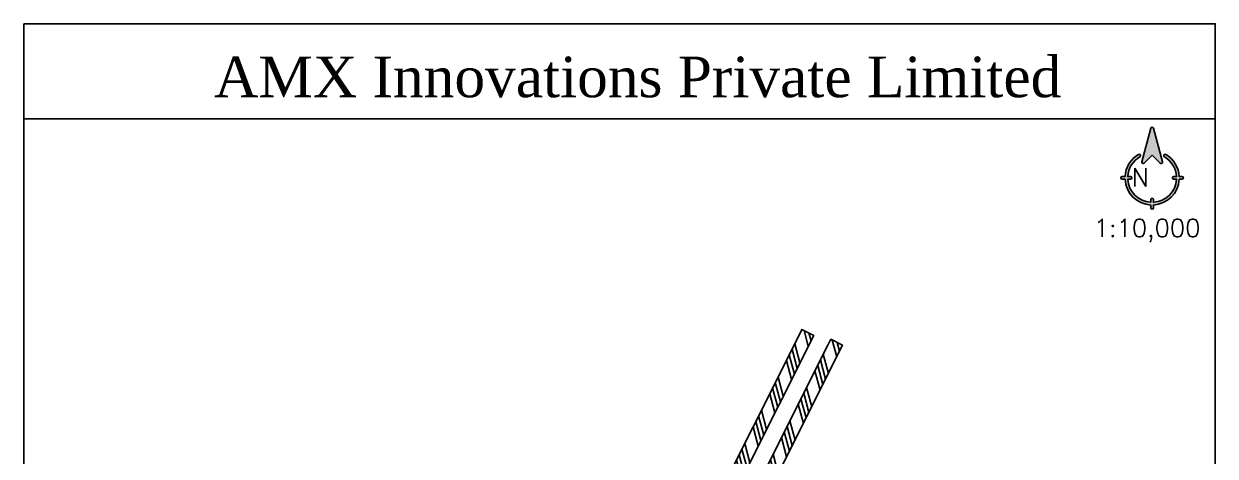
# Model space of a CAD drawing. Extents: x 771842 to 1545464, y 1416408 to 2835432.
# Drawn here: x 771842 to 772745, y 1417517 to 1417845 of the extents above; entities that cross this region are included whole.
import ezdxf

# ---------------------------------------------------------------- set-up
doc = ezdxf.new("R2010")
doc.units = 0
doc.header["$MEASUREMENT"] = 0
doc.linetypes.add('DASH', pattern=[26, 20, -5.999999999999998])
doc.layers.get('0').update_dxf_attribs({"color": 1, "linetype": 'CONTINUOUS'})
for name, color, linetype in [('95', 1, 'CONTINUOUS'), ('cad-block.com', 250, 'CONTINUOUS'), ('HT Powerline2', 1, 'CONTINUOUS'), ('Survey No. Boundary', 1, 'CONTINUOUS')]:
    doc.layers.add(name, color=color, linetype=linetype)
doc.layers.get('0').off()
doc.styles.get("Standard").update_dxf_attribs({"font": 'romans.shx'})
pattern_1 = [(105, (0, 0), (-18.11110924292003, -4.852857095672262), []), (105, (2.2097086875, 3.827327716676339), (-18.11110924292003, -4.852857095672262), []), (105, (4.419417387500001, 7.654655455003313), (-18.11110924292003, -4.852857095672262), []), (105, (6.629126075000001, 11.48198317167965), (-18.11110924292003, -4.852857095672262), [])]

# ---------------------------------------------------------------- blocks, each defined once
blk = doc.blocks.new('North 3_cad-block.com')
h = blk.add_hatch(color=0)
h.dxf.hatch_style = 1
edge = h.paths.add_edge_path()
edge.add_line((7.275957614183426e-12, 8.388994644315972), (-2.975850806531525, 5.413143837775351))
edge.add_arc((-3.329404197123949, 5.766697228368685), 0.4999999999994413, 165.0000000000325, 314.99999999992633, ccw=False)
edge.add_line((-3.812367110269406, 5.896106750919898), (-0.4829629131381807, 18.32161237355285))
edge.add_arc((7.275957614183426e-12, 18.19220285100164), 0.500000000000879, 14.999999999967486, 165.0000000000325, ccw=False)
edge.add_line((0.4829629131527327, 18.32161237355285), (3.812367110283958, 5.896106750919898))
edge.add_arc((3.329404197138501, 5.766697228368685), 0.500000000000879, -134.9999999999999, 14.999999999967486, ccw=False)
edge.add_line((2.975850806546077, 5.413143837776261), (7.275957614183426e-12, 8.388994644315972))
edge = h.paths.add_edge_path()
edge.add_line((0.500000000007276, -7.999999999996362), (0.500000000007276, -8.986100377802359))
edge.add_arc((7.275957614183426e-12, 3.637978807091713e-12), 9.000000000000282, 273.1847385367203, 356.8152614632797)
edge.add_line((8.986100377813273, -0.499999999996362), (8.000000000007276, -0.499999999996362))
edge.add_arc((8.000000000007276, 3.637978807091713e-12), 0.5, 90, 270, ccw=False)
edge.add_line((8.000000000007276, 0.500000000003638), (8.986100377813273, 0.500000000003638))
edge.add_arc((7.275957614183426e-12, 2.728484105318785e-12), 9.000000000000332, 3.184738536726091, 60.00000000000127)
edge.add_arc((4.750000000007276, 8.227241335955114), 0.4999999999998441, 59.99999999998971, 239.9999999999897, ccw=False)
edge.add_arc((1.091393642127514e-11, 3.637978807091713e-12), 9.999999999997426, 2.8659839825999143, 60.000000000015575, ccw=False)
edge.add_line((9.98749217772638, 0.500000000003638), (11.00000000000728, 0.500000000003638))
edge.add_arc((11.00000000000728, 3.637978807091713e-12), 0.5, -90, 90, ccw=False)
edge.add_line((11.00000000000728, -0.499999999996362), (9.98749217772638, -0.499999999996362))
edge.add_arc((1.091393642127514e-11, 3.637978807091713e-12), 9.999999999996382, 272.8659839825781, 357.1340160174001, ccw=False)
edge.add_line((0.500000000007276, -9.987492177715467), (0.500000000007276, -10.99999999999636))
edge.add_arc((7.275957614183426e-12, -10.99999999999636), 0.5, -180, 0, ccw=False)
edge.add_line((-0.499999999992724, -10.99999999999636), (-0.499999999992724, -9.987492177715467))
edge.add_arc((7.275957614183426e-12, 3.637978807091713e-12), 10.00000000000002, 182.8659839825989, 267.1340160174011, ccw=False)
edge.add_line((-9.987492177711829, -0.499999999996362), (-10.99999999999272, -0.499999999996362))
edge.add_arc((-10.99999999999272, 3.637978807091713e-12), 0.5, 90, 270, ccw=False)
edge.add_line((-10.99999999999272, 0.500000000003638), (-9.987492177711829, 0.500000000003638))
edge.add_arc((7.275957614183426e-12, 3.637978807091713e-12), 10.00000000000002, 119.99999999999989, 177.1340160174012, ccw=False)
edge.add_arc((-4.749999999992724, 8.227241335955114), 0.5000000000006317, -59.99999999998971, 119.99999999995819, ccw=False)
edge.add_arc((7.275957614183426e-12, 2.728484105318785e-12), 9.000000000000345, 119.9999999999987, 176.8152614632739)
edge.add_line((-8.98610037779872, 0.500000000003638), (-7.999999999992724, 0.500000000003638))
edge.add_arc((-7.999999999992724, 3.637978807091713e-12), 0.5, -90, 90, ccw=False)
edge.add_line((-7.999999999992724, -0.499999999996362), (-8.98610037779872, -0.499999999996362))
edge.add_arc((7.275957614183426e-12, 3.637978807091713e-12), 9.000000000000282, 183.1847385367203, 266.8152614632797)
edge.add_line((-0.499999999992724, -8.986100377802359), (-0.499999999992724, -7.999999999996362))
edge.add_arc((7.275957614183426e-12, -7.999999999996362), 0.5, 0, 180, ccw=False)
at = {"color": 0}
for points in [[(7.275957614183426e-12, 8.388994644315972), (-2.975850806531525, 5.413143837775351, -0.7673269879792456), (-3.812367110269406, 5.896106750919898), (-0.4829629131381807, 18.32161237355285, -0.7673269879794112), (0.4829629131527327, 18.32161237355285), (3.812367110283958, 5.896106750919898, -0.7673269879792461), (2.975850806546077, 5.413143837776261)], [(0.500000000007276, -7.999999999996362), (0.500000000007276, -8.986100377802359, 0.3820154769828921), (8.986100377813273, -0.499999999996362), (8.000000000007276, -0.499999999996362, -0.9999999999999999), (8.000000000007276, 0.500000000003638), (8.986100377813273, 0.500000000003638, 0.253109756565021), (4.500000000007276, 7.794228634063074, -0.99999999999909), (5.000000000007276, 8.660254037847153, -0.2545902106462957), (9.98749217772638, 0.500000000003638), (11.00000000000728, 0.500000000003638, -0.9999999999999999), (11.00000000000728, -0.499999999996362), (9.98749217772638, -0.499999999996362, -0.3852064779135853), (0.500000000007276, -9.987492177715467), (0.500000000007276, -10.99999999999636, -0.9999999999999999), (-0.499999999992724, -10.99999999999636), (-0.499999999992724, -9.987492177715467, -0.385206477913585), (-9.987492177711829, -0.499999999996362), (-10.99999999999272, -0.499999999996362, -0.9999999999999999), (-10.99999999999272, 0.500000000003638), (-9.987492177711829, 0.500000000003638, -0.2545902106462958), (-4.999999999992724, 8.660254037848063, -0.9999999999990906), (-4.499999999992724, 7.794228634063074, 0.2531097565650211), (-8.98610037779872, 0.500000000003638), (-7.999999999992724, 0.500000000003638, -0.9999999999999999), (-7.999999999992724, -0.499999999996362), (-8.98610037779872, -0.499999999996362, 0.3820154769828918), (-0.499999999992724, -8.986100377802359), (-0.499999999992724, -7.999999999996362, -0.9999999999999999)]]:
    blk.add_lwpolyline(points, format="xyb", close=True, dxfattribs=at)
at = {"color": 0, "insert": (1.638011694532906, 3.56177152969849), "char_height": 5, "width": 9.18465217034067, "attachment_point": 3}
blk.add_mtext('\\pxqj;{\\H1.3443x;N} ', dxfattribs=at)

msp = doc.modelspace()

# ---------------------------------------------------------------- hatches: boundary and pattern name
at = {"layer": '95', "linetype": 'DASH', "transparency": 33554687}
h = msp.add_hatch(dxfattribs=at)
h.set_pattern_fill('ANSI34', color=4, scale=25, angle=59.99999999999999, style=0)
h.set_pattern_definition(pattern_1)
h.paths.add_polyline_path([(772323.4174288748, 1417396.433204324), (772323.417428848, 1417396.433204337), (772325.658387899, 1417400.902659411), (772325.6584808406, 1417400.902844778), (772429.8918480447, 1417608.789888359), (772432.132900051, 1417613.259528826), (772441.0721809854, 1417608.777424814), (772334.597761802, 1417396.420740819), (772334.5954147823, 1417396.416059833), (772267.5739613902, 1417262.745888886), (772267.5739614172, 1417262.745888872), (772265.3329822801, 1417258.276393738), (772265.3329094246, 1417258.276248432), (772263.0918574453, 1417253.806607952), (772263.0918574183, 1417253.806607965), (772109.0162776007, 1416946.512335167), (772106.7752255945, 1416942.042694699), (772097.8359446605, 1416946.524798712), (772256.3879130592, 1417262.746953368), (772322.864684553, 1417395.330789734)])
h = msp.add_hatch(dxfattribs=at)
h.set_pattern_fill('ANSI34', color=4, scale=25, angle=59.99999999999999, style=0)
h.set_pattern_definition(pattern_1)
h.paths.add_polyline_path([(772453.9526448655, 1417605.759674357), (772462.8919257997, 1417601.277570345), (772288.6872678499, 1417253.837088562), (772126.8457098537, 1416931.054049667), (772124.6046578474, 1416926.584409199), (772115.6653769135, 1416931.066513212), (772275.2658829034, 1417249.37991164), (772451.7115928595, 1417601.29003389)])

# ---------------------------------------------------------------- linework, layer by layer
at = {"layer": 'HT Powerline2', "color": 4, "linetype": 'Continuous', "flags": 128}
for points in [[(772323.4174288748, 1417396.433204324), (772323.417428848, 1417396.433204337), (772325.658387899, 1417400.902659411), (772325.6584808406, 1417400.902844778), (772429.8918480447, 1417608.789888359), (772432.132900051, 1417613.259528826), (772441.0721809854, 1417608.777424814), (772334.597761802, 1417396.420740819), (772334.5954147823, 1417396.416059833), (772267.5739613902, 1417262.745888886), (772267.5739614172, 1417262.745888872), (772265.3329822801, 1417258.276393738), (772265.3329094246, 1417258.276248432), (772263.0918574453, 1417253.806607952), (772263.0918574183, 1417253.806607965), (772109.0162776007, 1416946.512335167), (772106.7752255945, 1416942.042694699), (772097.8359446605, 1416946.524798712), (772256.3879130592, 1417262.746953368), (772322.864684553, 1417395.330789734), (772323.4174288748, 1417396.433204324)], [(772453.9526448655, 1417605.759674357), (772462.8919257997, 1417601.277570345), (772288.6872678499, 1417253.837088562), (772126.8457098537, 1416931.054049667), (772124.6046578474, 1416926.584409199), (772115.6653769135, 1416931.066513212), (772275.2658829034, 1417249.37991164), (772451.7115928595, 1417601.29003389), (772453.9526448655, 1417605.759674357)]]:
    msp.add_lwpolyline(points, close=True, dxfattribs=at)
at = {"layer": 'Survey No. Boundary', "color": 7, "linetype": 'Continuous', "true_color": 0xffffff}
msp.add_line((771842.319198052, 1417772.946500789), (772745.319198052, 1417772.946500789), dxfattribs=at)
msp.add_lwpolyline([(771842.319198052, 1417844.946500789), (772745.319198052, 1417844.946500789), (772745.319198052, 1416407.946500789), (771842.319198052, 1416407.946500789)], close=True, dxfattribs=at)

# ---------------------------------------------------------------- block references
at = {"layer": 'cad-block.com', "color": 7, "true_color": 0xffffff, "xscale": 2.05671308885962, "yscale": 2.05671308885962, "zscale": 2.05671308885962}
msp.add_blockref('North 3_cad-block.com', (772697.5357365088, 1417728.118934185), dxfattribs=at)

# ---------------------------------------------------------------- texts
at = {"layer": 'Survey No. Boundary', "color": 7, "linetype": 'Continuous', "true_color": 0xffffff}
msp.add_text('1:10,000', height=13.48189352105062, dxfattribs=at).set_placement((772653.2481193105, 1417683.430284337))
at = {"layer": 'Survey No. Boundary', "color": 7, "linetype": 'Continuous', "true_color": 0xffffff, "insert": (771986.4824959151, 1417820.135374405), "char_height": 30.80306165706781, "attachment_point": 1}
msp.add_mtext_dynamic_manual_height_columns('{\\fTimes New Roman|b0|i0|c0|p18;AMX Innovations Private Limited}', width=634.0445650173842, gutter_width=154.015308285339, heights=[0], dxfattribs=at)

doc.saveas('drawing.dxf')
